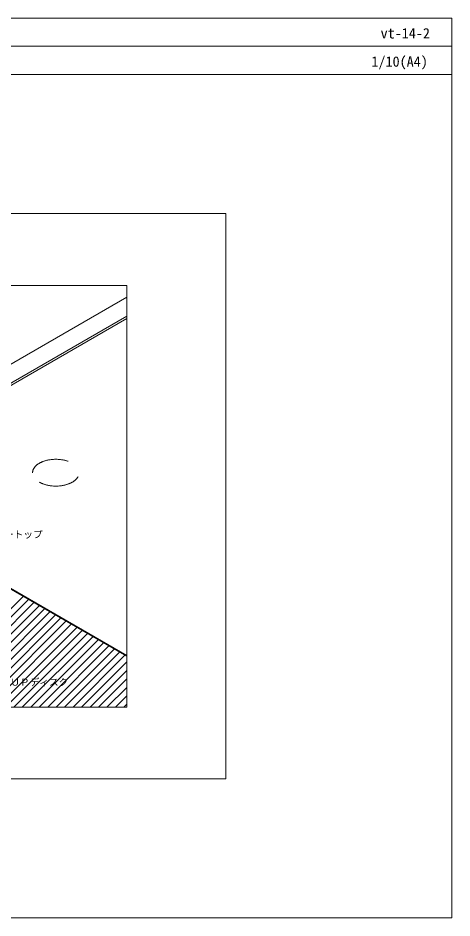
# Model space of a CAD drawing. Units: millimetres, scale not verified. Extents: x -1380 to 1380, y -955 to 955.
# Drawn here: x 459 to 1380, y -955 to 955 of the extents above; entities that cross this region are included whole.
import ezdxf
from ezdxf.enums import TextEntityAlignment as Align

# ---------------------------------------------------------------- set-up
doc = ezdxf.new("R2010")
doc.units = ezdxf.units.MM
doc.header["$LTSCALE"] = 7
doc.linetypes.add('USER1', pattern=[19.05, 12.7, -6.35])
for name, color, linetype, lineweight in [('0-0_0', 7, 'Continuous', 18), ('0-1_WAKU', 7, 'Continuous', 18), ('0-2_BOUSUI', 1, 'Continuous', 18), ('0-3_MOJI', 7, 'Continuous', 18), ('0-4_HATCH', 9, 'Continuous', 18), ('0-5_KANAMONO', 4, 'Continuous', 18)]:
    doc.layers.add(name, color=color, linetype=linetype, lineweight=lineweight)
doc.styles.add('ＭＳ ゴシック', font='')
doc.styles.get('ＭＳ ゴシック').set_extended_font_data('MS Gothic')

msp = doc.modelspace()

# ---------------------------------------------------------------- linework, layer by layer
at = {"layer": '0-0_0'}
msp.add_line((-1380, 895.014), (1380, 895.014), dxfattribs=at)
msp.add_lwpolyline([(-900, -659.986), (900, -659.986), (900, 540.014), (-900, 540.014)], close=True, dxfattribs=at)
at = {"layer": '0-0_0', "lineweight": 9}
msp.add_lwpolyline([(-690, 387.514), (690, 387.514), (690, -507.486), (-690, -507.486)], close=True, dxfattribs=at)
at = {"layer": '0-1_WAKU'}
for points in [[(1380, 835.014), (-1380, 835.014), (-1380, 955.014), (1380, 955.014)], [(-1380, -954.986), (1380, -954.986), (1380, 955.014), (-1380, 955.014)]]:
    msp.add_lwpolyline(points, close=True, dxfattribs=at)
at = {"layer": '0-2_BOUSUI'}
for p, q in [((194.624, 36.367), (690, 322.373)), ((198.954, 33.867), (690, 317.373))]:
    msp.add_line(p, q, dxfattribs=at)
for points in [[(20.187, -15.797), (53.9, 3.667), (57.364, 3.667), (137.22, 49.772), (159.983, 56.367), (690, 362.373)], [(690, -397.614), (263.111, -151.149), (250.097, -138.136), (214.393, -117.522)], [(690, -399.614), (262.047, -152.535), (249.034, -139.522), (214.393, -119.522)]]:
    msp.add_lwpolyline(points, dxfattribs=at)
at = {"layer": '0-4_HATCH'}
for p, q in [((379.53, -362.89), (469.888, -272.532)), ((392.083, -368.297), (481.274, -279.106)), ((402.037, -376.304), (492.661, -285.68)), ((306.775, -507.486), (515.434, -298.828)), ((324.736, -507.486), (526.82, -305.402)), ((408.699, -387.602), (504.047, -292.254)), ((342.696, -507.486), (538.207, -311.976)), ((360.657, -507.486), (549.593, -318.55)), ((378.617, -507.486), (560.98, -325.124)), ((396.578, -507.486), (572.366, -331.698)), ((414.538, -507.486), (583.753, -338.272)), ((432.499, -507.486), (595.139, -344.846)), ((450.459, -507.486), (606.526, -351.42)), ((468.42, -507.486), (617.912, -357.994)), ((486.38, -507.486), (629.299, -364.568)), ((504.341, -507.486), (640.685, -371.142)), ((522.301, -507.486), (652.072, -377.716)), ((540.262, -507.486), (663.458, -384.29)), ((558.222, -507.486), (674.845, -390.864)), ((576.183, -507.486), (686.231, -397.438)), ((594.144, -507.486), (690, -411.63)), ((612.104, -507.486), (690, -429.59)), ((630.065, -507.486), (690, -447.551)), ((648.025, -507.486), (690, -465.511)), ((665.986, -507.486), (690, -483.472)), ((683.946, -507.486), (690, -501.433))]:
    msp.add_line(p, q, dxfattribs=at)
at = {"layer": '0-5_KANAMONO', "linetype": 'USER1'}
msp.add_ellipse((539.553, -9.927), major_axis=(-49.296, 0), ratio=0.577358, dxfattribs=at)

# ---------------------------------------------------------------- texts
at = {"layer": '0-1_WAKU', "style": 'ＭＳ ゴシック'}
for s, p in [('vt-14-2', (1228.553, 905.014)), ('1/10(A4)', (1209.061, 845.014))]:
    msp.add_text(s, height=21.99, dxfattribs=at).set_placement(p, align=Align.BOTTOM_LEFT)
at = {"layer": '0-3_MOJI', "style": 'ＭＳ ゴシック'}
for s, p in [('ビュートップ', (388.474, -152.841)), ('ＵＰディスク', (442.841, -466.285))]:
    msp.add_text(s, height=14.66, dxfattribs=at).set_placement(p, align=Align.BOTTOM_LEFT)

doc.saveas('drawing.dxf')
